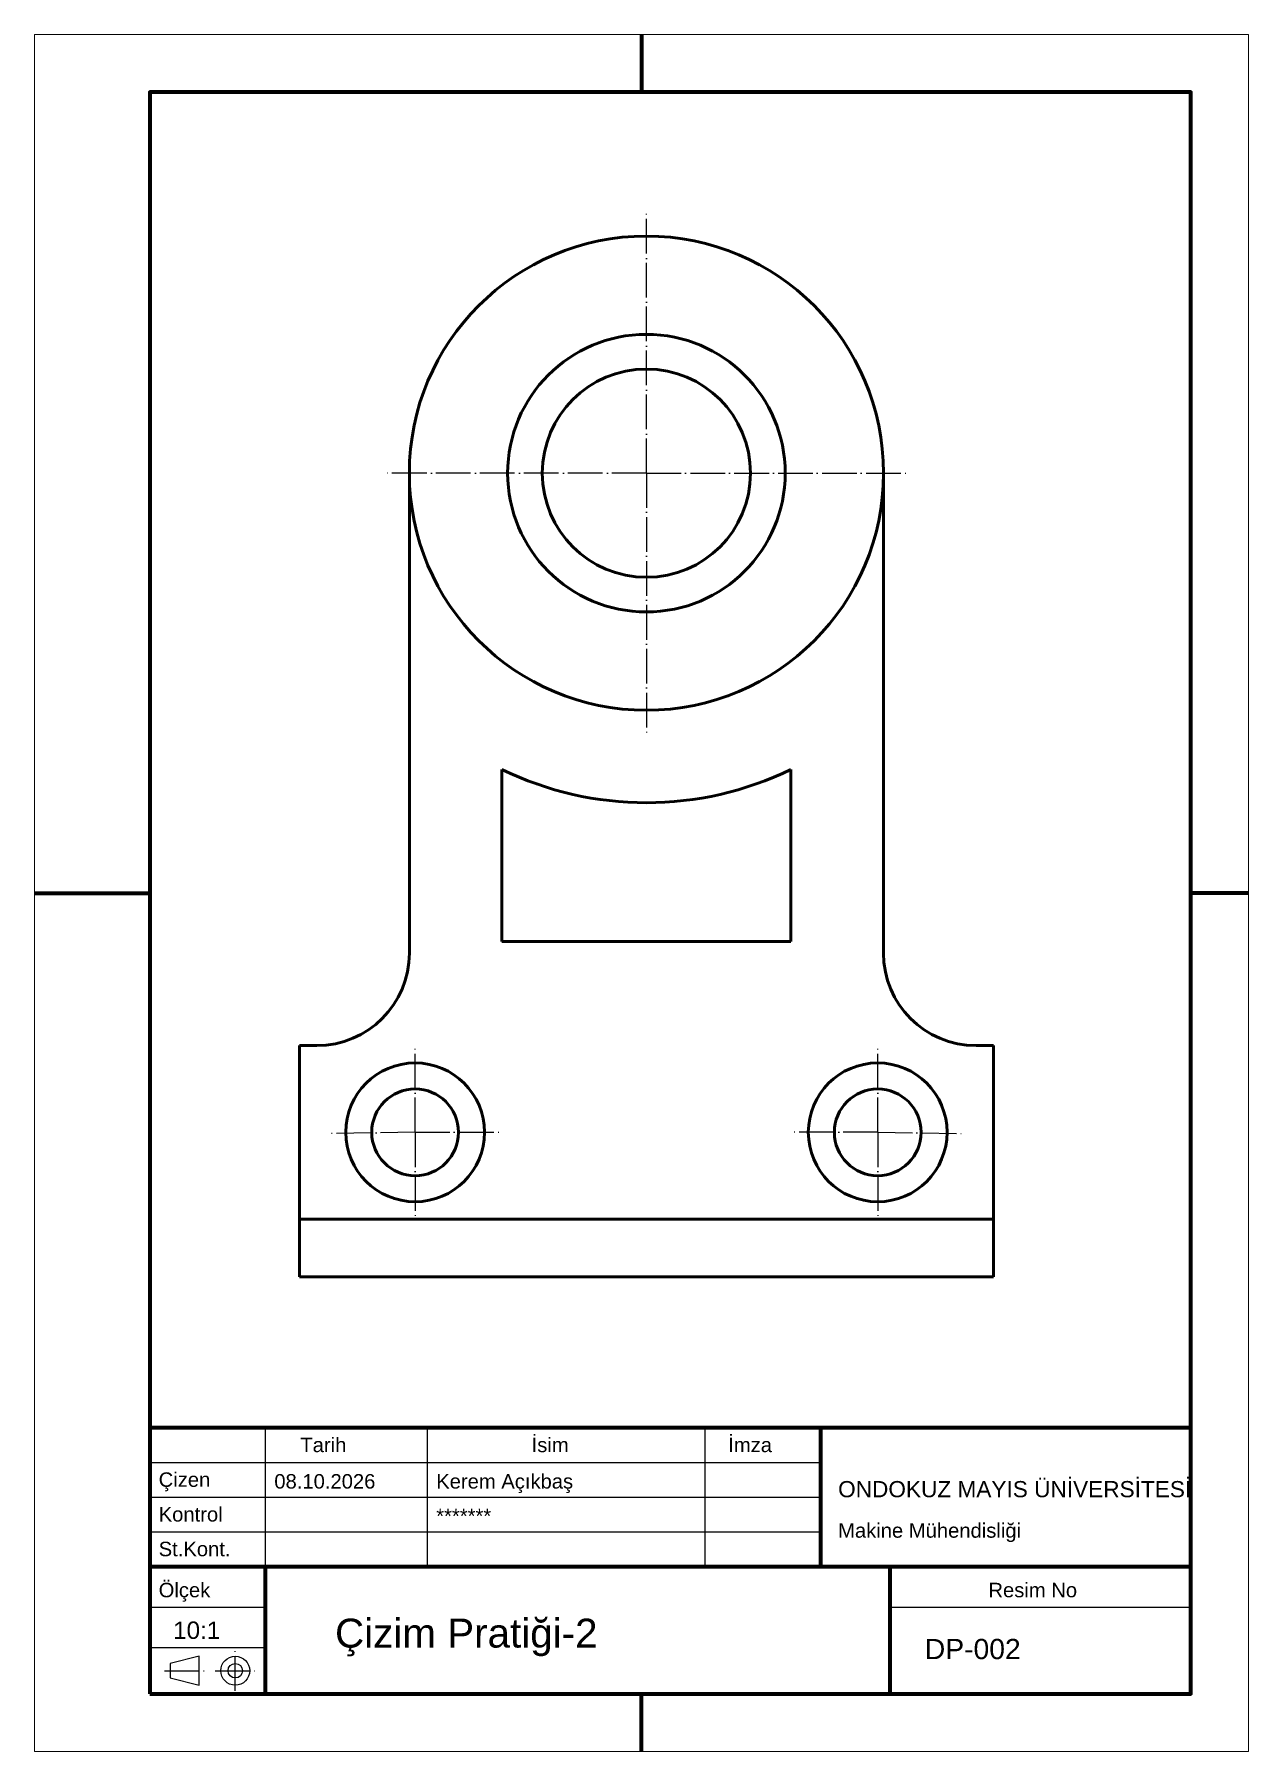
# Model space of a CAD drawing. Header units: millimetres. Extents: x 0 to 210, y 0 to 297.
import ezdxf

# ---------------------------------------------------------------- set-up
doc = ezdxf.new("R2010")
doc.units = ezdxf.units.MM
doc.header["$LTSCALE"] = 0.25
doc.linetypes.add('ACAD_ISO04W100', pattern=[30, 24, -3, 0, -3])
for name, color, linetype, lineweight in [('01-GORUNEN', 7, 'Continuous', 50), ('03-EKSEN', 1, 'ACAD_ISO04W100', 25), ('07-YAZI', 7, 'Continuous', 25), ('09-CERCEVE', 7, 'Continuous', 70)]:
    doc.layers.add(name, color=color, linetype=linetype, lineweight=lineweight)
doc.layers.add('04-YAPI', color=8, linetype='Continuous', lineweight=13, plot=False)
doc.styles.add('TR-YAZI', font='arial.ttf')

# ---------------------------------------------------------------- blocks, each defined once
blk = doc.blocks.new('ANTET')
at = {"layer": '03-EKSEN'}
for p, q in [((-165.25, 0.5), (-165.25, 7.5)), ((-177.5, 4), (-170.5, 4)), ((-168.75, 4), (-161.75, 4))]:
    blk.add_line(p, q, dxfattribs=at)
at = {"layer": '07-YAZI'}
for p, q in [((-160, 22), (-160, 46)), ((-132, 22), (-132, 46)), ((-84, 22), (-84, 46)), ((-180, 40), (-64, 40)), ((-180, 34), (-64, 34)), ((-180, 28), (-64, 28)), ((-180, 15), (-160, 15)), ((-52, 15), (0, 15)), ((-180, 8), (-160, 8))]:
    blk.add_line(p, q, dxfattribs=at)
blk.add_lwpolyline([(-176.5, 2.75), (-171.5, 1.5), (-171.5, 6.5), (-176.5, 5.25), (-176.5, 2.75)], dxfattribs=at)
for radius in [2.5, 1.25]:
    blk.add_circle((-165.25, 4), radius, dxfattribs=at)
at = {"layer": '09-CERCEVE'}
for p, q in [((-64, 22), (-64, 46)), ((-180, 22), (0, 22)), ((-160, 0), (-160, 22)), ((-52, 0), (-52, 22))]:
    blk.add_line(p, q, dxfattribs=at)
blk.add_lwpolyline([(-180, 0), (0, 0), (0, 46), (-180, 46), (-180, 0)], dxfattribs=at)
at = {"layer": '07-YAZI', "style": 'TR-YAZI'}
for s, p in [('İsim', (-114, 41.8)), ('İmza', (-80, 41.8)), ('Tarih', (-154, 41.8)), ('Çizen', (-178.5, 35.8)), ('Kontrol', (-178.5, 29.8)), ('St.Kont.', (-178.5, 23.8)), ('Ölçek', (-178.5, 16.7)), ('Resim No', (-35, 16.7))]:
    blk.add_text(s, height=2.5, dxfattribs=at).set_placement(p)
for tag, p, height in [('TARIH', (-158.5, 35.5), 2.5), ('CIZEN', (-130.5, 35.5), 2.5), ('KURUM', (-61, 34), 2.8), ('NO', (-130.5, 29.5), 2.5), ('BOLUM', (-61, 27), 2.5), ('OLCEK', (-176, 9.5), 3), ('PARCA', (-148, 8), 5), ('RESIMNO', (-46, 6), 3.5)]:
    blk.add_attdef(tag, p, '', height=height, dxfattribs=at)

msp = doc.modelspace()

# ---------------------------------------------------------------- linework, layer by layer
at = {"layer": '01-GORUNEN'}
for p, q in [((64.85, 138.11), (64.85, 221.11)), ((146.85, 138.11), (146.85, 221.11)), ((80.85, 140.11), (80.85, 169.88)), ((130.85, 140.11), (130.85, 169.88)), ((80.85, 140.11), (130.85, 140.11)), ((45.85, 82.11), (45.85, 122.11)), ((45.85, 122.11), (48.85, 122.11)), ((165.85, 122.11), (162.85, 122.11)), ((165.85, 82.11), (165.85, 122.11)), ((45.85, 92.11), (165.85, 92.11)), ((45.85, 82.11), (165.85, 82.11))]:
    msp.add_line(p, q, dxfattribs=at)
for centre, radius in [((105.85, 221.11), 41), ((105.85, 221.11), 24), ((105.85, 221.11), 18), ((65.85, 107.11), 12), ((145.85, 107.11), 12), ((65.85, 107.11), 7.5), ((145.85, 107.11), 7.5)]:
    msp.add_circle(centre, radius, dxfattribs=at)
for centre, radius, start, end in [((105.85, 221.11), 57, 243.9856, 296.0144), ((48.85, 138.11), 16, 270, 0), ((162.85, 138.11), 16, 180, 270)]:
    msp.add_arc(centre, radius, start, end, dxfattribs=at)
at = {"layer": '03-EKSEN'}
for p, q in [((105.85, 221.11), (105.85, 266.11)), ((105.85, 221.11), (60.85, 221.11)), ((105.85, 221.11), (105.85, 176.11)), ((105.85, 221.11), (150.85, 221.11)), ((65.85, 107.11), (65.85, 122.11)), ((145.85, 107.11), (145.85, 122.11)), ((65.85, 107.11), (50.85, 106.88)), ((65.85, 107.11), (65.85, 92.11)), ((65.85, 107.11), (80.85, 107.11)), ((145.85, 107.11), (130.85, 107.11)), ((145.85, 107.11), (145.85, 92.11)), ((145.85, 107.11), (160.85, 106.88))]:
    msp.add_line(p, q, dxfattribs=at)
at = {"layer": '04-YAPI'}
msp.add_lwpolyline([(0, 0), (210, 0), (210, 297), (0, 297), (0, 0)], dxfattribs=at)
at = {"layer": '09-CERCEVE'}
for p, q in [((105, 297), (105, 287)), ((0, 148.5), (20, 148.5)), ((210, 148.5), (200, 148.5)), ((105, 0), (105, 10))]:
    msp.add_line(p, q, dxfattribs=at)
msp.add_lwpolyline([(20, 10), (200, 10), (200, 287), (20, 287), (20, 10)], dxfattribs=at)

# ---------------------------------------------------------------- block references
msp.add_blockref('ANTET', (200, 10)).add_auto_attribs({'KURUM': 'ONDOKUZ MAYIS ÜNİVERSİTESİ', 'BOLUM': 'Makine Mühendisliği', 'TARIH': '08.10.2026', 'CIZEN': 'Kerem Açıkbaş', 'NO': '*******', 'OLCEK': '10:1', 'PARCA': 'Çizim Pratiği-2', 'RESIMNO': 'DP-002'})

doc.saveas('drawing.dxf')
